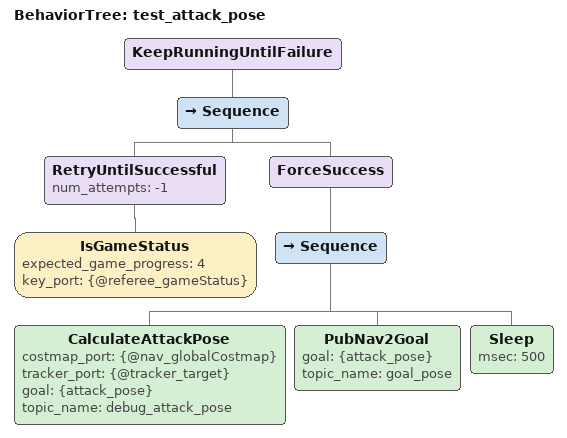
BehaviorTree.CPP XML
<?xml version="1.0" encoding="UTF-8"?>
<root BTCPP_format="4">
  <BehaviorTree ID="test_attack_pose">
    <KeepRunningUntilFailure>
      <Sequence>
        <RetryUntilSuccessful num_attempts="-1">
          <IsGameStatus expected_game_progress="4"
                        key_port="{@referee_gameStatus}"/>
        </RetryUntilSuccessful>
        <ForceSuccess>
          <Sequence>
            <CalculateAttackPose costmap_port="{@nav_globalCostmap}"
                                 tracker_port="{@tracker_target}"
                                 goal="{attack_pose}"
                                 topic_name="debug_attack_pose"/>
            <PubNav2Goal goal="{attack_pose}" topic_name="goal_pose"/>
            <Sleep msec="500"/>
          </Sequence>
        </ForceSuccess>
      </Sequence>
    </KeepRunningUntilFailure>
  </BehaviorTree>

</root>
